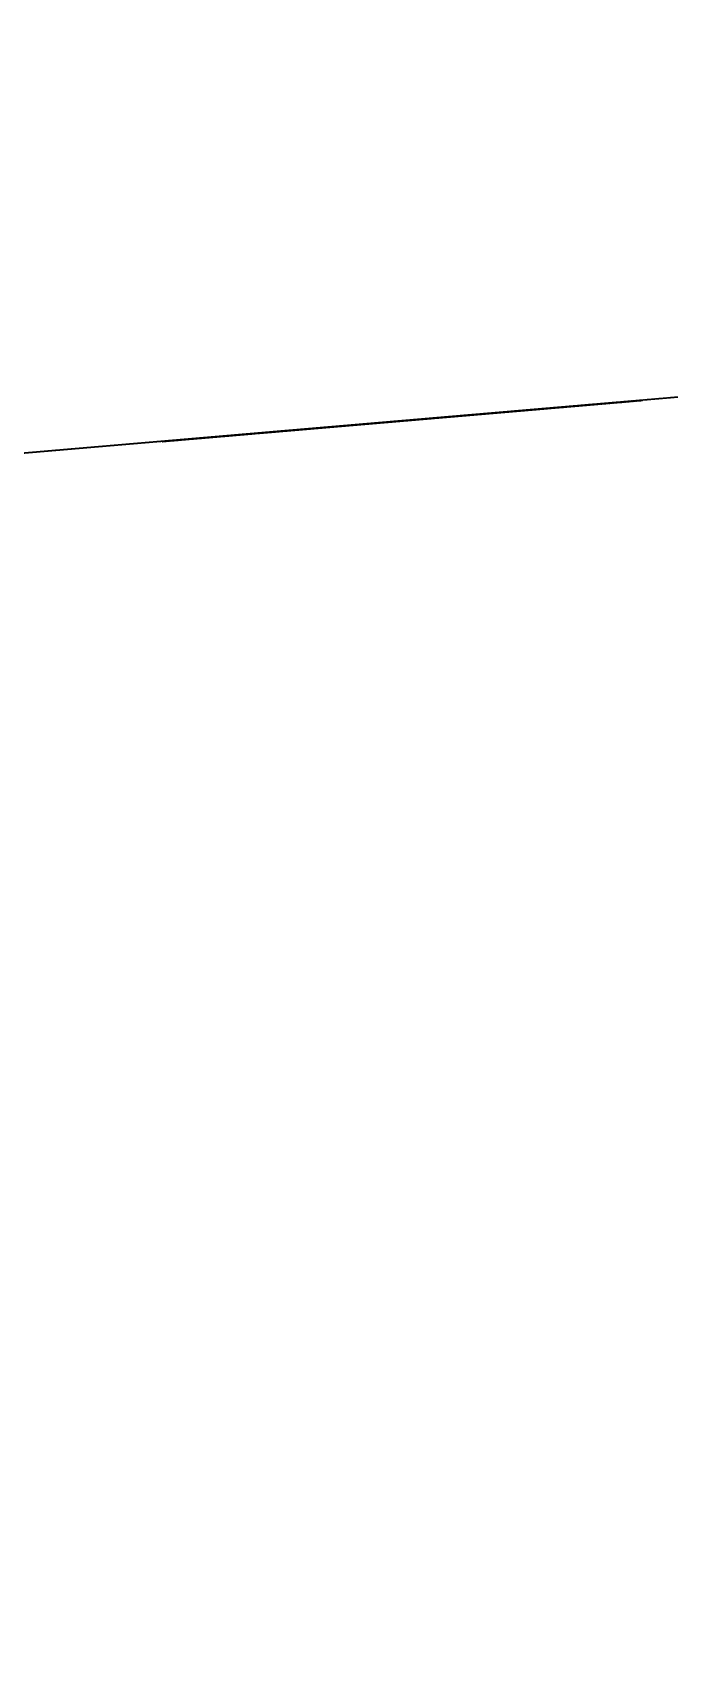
# Model space of a CAD drawing. Header units: millimetres. Extents: x 235072 to 246269, y 20126 to 21085.
# Drawn here: x 242727.1 to 242846.6, y 20555.4 to 20860.6 of the extents above; entities that cross this region are included whole.
import ezdxf

# ---------------------------------------------------------------- set-up
doc = ezdxf.new("R2010")
doc.units = ezdxf.units.MM
doc.header["$MEASUREMENT"] = 0
doc.linetypes.add('CENTER2', pattern=[1.125, 0.75, -0.125, 0.125, -0.125])
doc.linetypes.add('HIDDEN2', pattern=[0.1875, 0.125, -0.0625])
for name, color, linetype in [('Section 2-150-SL-B4-094', 14, 'Continuous'), ('Section 2-150-SL-B4-216', 85, 'Continuous'), ('Section 2-150-SL-B4-249', 85, 'Continuous'), ('Section 2-300-CEN-D3-231', 70, 'Continuous'), ('Section 2-300-FA-D4-234', 50, 'Continuous'), ('Section 2-50-IW-B4-023', 3, 'Continuous'), ('Section 2-50-PES-D1-229', 4, 'Continuous'), ('Section 2-50-PES-D1-243', 4, 'Continuous'), ('Section 2-A-FLOR', 192, 'Continuous'), ('Section 2-CENTER', 1, 'CENTER2'), ('Section 2-HIDDEN', 7, 'HIDDEN2'), ('Section 2-RE', 5, 'Continuous'), ('Section 2-S-BEAM', 12, 'Continuous')]:
    doc.layers.add(name, color=color, linetype=linetype)

# ---------------------------------------------------------------- blocks, each defined once
blk = doc.blocks.new('*U33')
at = {"layer": 'Section 2-S-BEAM', "color": 0, "linetype": 'ByBlock', "lineweight": -2}
for p, q in [((241325.04, 20661.88, 24789), (242875.04, 20794.59, 24789)), ((241678.32, 20692.13, 24986.4), (242875.04, 20794.59, 24986.4)), ((241742.09, 20697.59, 24798.6), (242875.04, 20794.59, 24798.6)), ((242814.27, 20789.38, 24996), (242875.04, 20794.59, 24996)), ((242758.66, 20784.62, 24996), (242790.22, 20787.32, 24996)), ((241742.09, 20697.59, 24996), (242745.3, 20783.48, 24996))]:
    blk.add_line(p, q, dxfattribs=at)
blk = doc.blocks.new('*U37')
at = {"layer": 'Section 2-A-FLOR', "color": 0, "linetype": 'ByBlock', "lineweight": -2}
for p, q in [((242793.05, 20787.57, 21625), (235968.02, 20203.22, 21625)), ((242793.05, 20787.57, 21700), (235968.02, 20203.22, 21700)), ((242793.05, 20787.57, 21625), (242793.05, 20787.57, 21700))]:
    blk.add_line(p, q, dxfattribs=at)
blk = doc.blocks.new('*U79')
at = {"layer": 'Section 2-50-PES-D1-243', "color": 0, "linetype": 'ByBlock', "lineweight": -2}
for p, q in [((237204.13, 20309.05, 25056.77), (242745.3, 20783.48, 25056.77)), ((237204.13, 20309.05, 24996.45), (242745.3, 20783.48, 24996.45)), ((242758.66, 20784.62, 25056.77), (242764.28, 20785.1, 25056.77)), ((242758.66, 20784.62, 24996.45), (242764.28, 20785.1, 24996.45)), ((242764.28, 20785.1, 25056.77), (242764.28, 20785.1, 24996.45))]:
    blk.add_line(p, q, dxfattribs=at)
at = {"layer": 'Section 2-CENTER'}
blk.add_line((242745.3, 20783.48, 25026.61), (237204.13, 20309.05, 25026.61), dxfattribs=at)
at = {"layer": 'Section 2-HIDDEN'}
for p, q in [((242764.28, 20785.1, 25026.61), (242745.3, 20783.48, 25026.61)), ((242745.3, 20783.48, 25056.77), (242758.66, 20784.62, 25056.77)), ((242745.3, 20783.48, 24996.45), (242758.66, 20784.62, 24996.45))]:
    blk.add_line(p, q, dxfattribs=at)
blk = doc.blocks.new('*U117')
at = {"layer": 'Section 2-A-FLOR', "color": 0, "linetype": 'ByBlock', "lineweight": -2}
for p, q in [((242792.02, 20787.48, 21999.99), (240178.46, 20563.71, 21920.9)), ((240313.8, 20575.3, 21625), (242792.02, 20787.48, 21699.99)), ((242792.48, 20787.52, 22000.01), (242792.02, 20787.48, 21999.99)), ((242792.02, 20787.48, 21699.99), (242792.02, 20787.48, 21999.99)), ((242792.28, 20787.5, 21700), (242792.48, 20787.52, 21700.01)), ((242792.48, 20787.52, 22000.01), (242792.48, 20787.52, 21700.01))]:
    blk.add_line(p, q, dxfattribs=at)
blk = doc.blocks.new('*U153')
at = {"layer": 'Section 2-300-CEN-D3-231', "color": 0, "linetype": 'ByBlock', "lineweight": -2}
for p, q in [((244213.01, 20909.14, 24502.44), (242828.21, 20790.58, 24502.44)), ((242765.61, 20785.22, 24502.44), (241108.85, 20643.37, 24502.44))]:
    blk.add_line(p, q, dxfattribs=at)
at = {"layer": 'Section 2-HIDDEN'}
for p, q in [((241108.85, 20643.37, 24340.52), (244213.01, 20909.14, 24340.52)), ((242828.21, 20790.58, 24502.44), (242765.61, 20785.22, 24502.44))]:
    blk.add_line(p, q, dxfattribs=at)
blk = doc.blocks.new('*U166')
at = {"layer": 'Section 2-HIDDEN'}
for p, q in [((241519.59, 20678.54, 24397.67), (243557.2, 20852.99, 24397.67)), ((243557.2, 20852.99, 24288.13), (241519.59, 20678.54, 24288.13))]:
    blk.add_line(p, q, dxfattribs=at)
blk = doc.blocks.new('*U201')
at = {"layer": 'Section 2-CENTER'}
blk.add_line((242862.39, 20793.5, 24235.74), (242051.6, 20724.09, 24235.74), dxfattribs=at)
at = {"layer": 'Section 2-RE', "color": 0, "linetype": 'ByBlock', "lineweight": -2}
for p, q in [((242051.6, 20724.09, 24265.9), (242962.02, 20802.03, 24265.9)), ((242051.6, 20724.09, 24205.58), (242896.11, 20796.39, 24205.58))]:
    blk.add_line(p, q, dxfattribs=at)
blk = doc.blocks.new('*U206')
at = {"layer": 'Section 2-CENTER'}
blk.add_line((242886.78, 20795.59, 22389.43), (242204.23, 20737.15, 22389.43), dxfattribs=at)
at = {"layer": 'Section 2-RE', "color": 0, "linetype": 'ByBlock', "lineweight": -2}
for p, q in [((242201.37, 20736.91, 22406.13), (242887.71, 20795.67, 22406.13)), ((242201.37, 20736.91, 22372.73), (242887.71, 20795.67, 22372.73))]:
    blk.add_line(p, q, dxfattribs=at)
blk = doc.blocks.new('*U216')
at = {"layer": 'Section 2-150-SL-B4-094', "color": 0, "linetype": 'ByBlock', "lineweight": -2}
for p, q in [((242307.34, 20745.98, 22764.47), (242909.51, 20797.54, 22764.47)), ((242307.34, 20745.98, 22596.19), (242909.51, 20797.54, 22596.19))]:
    blk.add_line(p, q, dxfattribs=at)
at = {"layer": 'Section 2-CENTER'}
blk.add_line((242909.51, 20797.54, 22680.33), (242307.34, 20745.98, 22680.33), dxfattribs=at)
blk = doc.blocks.new('*U221')
at = {"layer": 'Section 2-150-SL-B4-249', "color": 0, "linetype": 'ByBlock', "lineweight": -2}
for p, q in [((245709.27, 21037.25, 24346.87), (242826.96, 20790.47, 24346.87)), ((242896.11, 20796.39, 24178.59), (242723.63, 20781.62, 24178.59)), ((242766.86, 20785.32, 24346.87), (242723.63, 20781.62, 24346.87))]:
    blk.add_line(p, q, dxfattribs=at)
at = {"layer": 'Section 2-HIDDEN'}
blk.add_line((242456.03, 20758.71, 24262.73), (245296.35, 21001.9, 24262.73), dxfattribs=at)
blk = doc.blocks.new('*U222')
at = {"layer": 'Section 2-150-SL-B4-216', "color": 0, "linetype": 'ByBlock', "lineweight": -2}
for p, q in [((242521.58, 20764.32, 24082.55), (242909.51, 20797.54, 24082.55)), ((242521.58, 20764.32, 24022.23), (242909.51, 20797.54, 24022.23))]:
    blk.add_line(p, q, dxfattribs=at)
at = {"layer": 'Section 2-CENTER'}
blk.add_line((242909.51, 20797.54, 24052.39), (242521.58, 20764.32, 24052.39), dxfattribs=at)
blk = doc.blocks.new('*U226')
at = {"layer": 'Section 2-50-PES-D1-229', "color": 0, "linetype": 'ByBlock', "lineweight": -2}
for p, q in [((242764.28, 20785.1, 24996.45), (242802.16, 20788.35, 24996.45)), ((242802.16, 20788.35, 25056.77), (242764.28, 20785.1, 25056.77)), ((242758.66, 20784.62, 24993.71), (242745.3, 20783.48, 24993.71)), ((242758.66, 20784.62, 25059.52), (242745.3, 20783.48, 25059.52)), ((242745.3, 20783.48, 25059.52), (242745.3, 20783.48, 24993.71)), ((242758.66, 20784.62, 24993.71), (242758.66, 20784.62, 25059.52))]:
    blk.add_line(p, q, dxfattribs=at)
at = {"layer": 'Section 2-50-PES-D1-229', "color": 0, "linetype": 'ByBlock', "lineweight": -2, "extrusion": (0.085306, -0.996355, 0)}
for start, end in [(270, 113.5565), (246.4435, 270)]:
    blk.add_arc((243690.55, 25026.61), 32.9, start, end, dxfattribs=at)
at = {"layer": 'Section 2-50-PES-D1-229', "color": 0, "linetype": 'ByBlock', "lineweight": -2}
blk.add_open_spline([(242802.16, 20788.35, 25056.77), (242803.09, 20788.43, 25056.77), (242804.06, 20788.51, 25056.73), (242806.04, 20788.68, 25056.54), (242807.04, 20788.77, 25056.39), (242809.03, 20788.94, 25056), (242810.01, 20789.02, 25055.75), (242811.91, 20789.18, 25055.17), (242812.83, 20789.26, 25054.83), (242814.54, 20789.41, 25054.12), (242815.42, 20789.48, 25053.71), (242817.17, 20789.63, 25052.77), (242818.04, 20789.71, 25052.25), (242819.73, 20789.85, 25051.12), (242820.54, 20789.92, 25050.52), (242822.07, 20790.05, 25049.25), (242822.79, 20790.11, 25048.59), (242824.1, 20790.23, 25047.28), (242824.75, 20790.28, 25046.56), (242826.01, 20790.39, 25045.02), (242826.62, 20790.44, 25044.21), (242827.74, 20790.54, 25042.52), (242828.26, 20790.58, 25041.65), (242829.19, 20790.66, 25039.89), (242829.6, 20790.7, 25039.01), (242830.31, 20790.76, 25037.29), (242830.65, 20790.79, 25036.38), (242831.22, 20790.84, 25034.47), (242831.47, 20790.86, 25033.49), (242831.87, 20790.89, 25031.5), (242832.01, 20790.9, 25030.49), (242832.2, 20790.92, 25028.52), (242832.25, 20790.92, 25027.54), (242832.25, 20790.92, 25026.61), (242832.25, 20790.92, 25025.68), (242832.2, 20790.92, 25024.71), (242832.01, 20790.9, 25022.73), (242831.87, 20790.89, 25021.72), (242831.47, 20790.86, 25019.73), (242831.22, 20790.84, 25018.75), (242830.65, 20790.79, 25016.85), (242830.31, 20790.76, 25015.93), (242829.6, 20790.7, 25014.21), (242829.19, 20790.66, 25013.33), (242828.26, 20790.58, 25011.57), (242827.74, 20790.54, 25010.7), (242826.62, 20790.44, 25009.01), (242826.01, 20790.39, 25008.2), (242824.75, 20790.28, 25006.67), (242824.1, 20790.23, 25005.95), (242822.79, 20790.11, 25004.63), (242822.07, 20790.05, 25003.97), (242820.54, 20789.92, 25002.71), (242819.73, 20789.85, 25002.1), (242818.04, 20789.71, 25000.97), (242817.17, 20789.63, 25000.45), (242815.42, 20789.48, 24999.52), (242814.54, 20789.41, 24999.1), (242812.83, 20789.26, 24998.39), (242811.91, 20789.18, 24998.06), (242810.01, 20789.02, 24997.48), (242809.03, 20788.94, 24997.23), (242807.04, 20788.77, 24996.83), (242806.04, 20788.68, 24996.68), (242804.06, 20788.51, 24996.49), (242803.09, 20788.43, 24996.45), (242802.16, 20788.35, 24996.45)], degree=3, knots=[134.217306, 134.217306, 134.217306, 134.217306, 137.014324, 137.014324, 139.811342, 139.811342, 142.608361, 142.608361, 145.405379, 145.405379, 148.199073, 148.199073, 150.992766, 150.992766, 153.78646, 153.78646, 156.580153, 156.580153, 159.372101, 159.372101, 162.164048, 162.164048, 164.955995, 164.955995, 167.747942, 167.747942, 170.538979, 170.538979, 173.330015, 173.330015, 176.121052, 176.121052, 178.912089, 178.912089, 178.912089, 181.703125, 181.703125, 184.494162, 184.494162, 187.285198, 187.285198, 190.076235, 190.076235, 192.868182, 192.868182, 195.660129, 195.660129, 198.452076, 198.452076, 201.244024, 201.244024, 204.037717, 204.037717, 206.831411, 206.831411, 209.625104, 209.625104, 212.418798, 212.418798, 215.215816, 215.215816, 218.012835, 218.012835, 220.809853, 220.809853, 223.606871, 223.606871, 223.606871, 223.606871], dxfattribs=at)
at = {"layer": 'Section 2-CENTER'}
blk.add_line((242764.28, 20785.1, 25026.61), (242802.24, 20788.35, 25026.61), dxfattribs=at)
at = {"layer": 'Section 2-HIDDEN', "extrusion": (0.085306, -0.996355, 0)}
blk.add_arc((243690.55, 25026.61), 32.9, 113.5565, 246.4435, dxfattribs=at)
at = {"layer": 'Section 2-HIDDEN'}
for points, knots in [([(242771.96, 20785.76, 25026.61), (242771.96, 20785.76, 25027.54), (242772, 20785.77, 25028.51), (242772.2, 20785.78, 25030.48), (242772.34, 20785.79, 25031.49), (242772.74, 20785.83, 25033.47), (242772.99, 20785.85, 25034.45), (242773.57, 20785.9, 25036.35), (242773.9, 20785.93, 25037.26), (242774.62, 20785.99, 25038.98), (242775.03, 20786.02, 25039.86), (242775.97, 20786.11, 25041.62), (242776.5, 20786.15, 25042.5), (242777.63, 20786.25, 25044.19), (242778.24, 20786.3, 25045), (242779.5, 20786.41, 25046.54), (242780.16, 20786.46, 25047.26), (242781.48, 20786.58, 25048.58), (242782.2, 20786.64, 25049.24), (242783.74, 20786.77, 25050.51), (242784.56, 20786.84, 25051.11), (242786.25, 20786.98, 25052.24), (242787.12, 20787.06, 25052.77), (242788.88, 20787.21, 25053.7), (242789.77, 20787.29, 25054.12), (242791.49, 20787.43, 25054.83), (242792.4, 20787.51, 25055.16), (242794.3, 20787.67, 25055.75), (242795.29, 20787.76, 25056), (242797.28, 20787.93, 25056.39), (242798.28, 20788.02, 25056.54), (242800.26, 20788.18, 25056.73), (242801.23, 20788.27, 25056.77), (242802.16, 20788.35, 25056.77)], [89.456044, 89.456044, 89.456044, 89.456044, 92.240313, 92.240313, 95.024582, 95.024582, 97.808851, 97.808851, 100.593119, 100.593119, 103.39436, 103.39436, 106.1956, 106.1956, 108.996841, 108.996841, 111.798081, 111.798081, 114.602672, 114.602672, 117.407264, 117.407264, 120.211855, 120.211855, 123.016446, 123.016446, 125.816661, 125.816661, 128.616876, 128.616876, 131.417091, 131.417091, 134.217306, 134.217306, 134.217306, 134.217306]), ([(242802.16, 20788.35, 24996.45), (242801.23, 20788.27, 24996.45), (242800.26, 20788.18, 24996.49), (242798.28, 20788.02, 24996.68), (242797.28, 20787.93, 24996.83), (242795.29, 20787.76, 24997.23), (242794.3, 20787.67, 24997.48), (242792.4, 20787.51, 24998.06), (242791.49, 20787.43, 24998.39), (242789.77, 20787.29, 24999.11), (242788.88, 20787.21, 24999.52), (242787.12, 20787.06, 25000.46), (242786.25, 20786.98, 25000.98), (242784.56, 20786.84, 25002.11), (242783.74, 20786.77, 25002.72), (242782.2, 20786.64, 25003.99), (242781.48, 20786.58, 25004.64), (242780.16, 20786.46, 25005.96), (242779.5, 20786.41, 25006.68), (242778.24, 20786.3, 25008.22), (242777.63, 20786.25, 25009.04), (242776.5, 20786.15, 25010.73), (242775.97, 20786.11, 25011.6), (242775.03, 20786.02, 25013.36), (242774.62, 20785.99, 25014.24), (242773.9, 20785.93, 25015.96), (242773.57, 20785.9, 25016.88), (242772.99, 20785.85, 25018.77), (242772.74, 20785.83, 25019.75), (242772.34, 20785.79, 25021.74), (242772.2, 20785.78, 25022.74), (242772, 20785.77, 25024.71), (242771.96, 20785.76, 25025.68), (242771.96, 20785.76, 25026.61)], [223.606871, 223.606871, 223.606871, 223.606871, 226.407086, 226.407086, 229.207301, 229.207301, 232.007516, 232.007516, 234.807731, 234.807731, 237.612322, 237.612322, 240.416913, 240.416913, 243.221505, 243.221505, 246.026096, 246.026096, 248.827336, 248.827336, 251.628577, 251.628577, 254.429817, 254.429817, 257.231058, 257.231058, 260.015326, 260.015326, 262.799595, 262.799595, 265.583864, 265.583864, 268.368133, 268.368133, 268.368133, 268.368133])]:
    blk.add_open_spline(points, degree=3, knots=knots, dxfattribs=at)
blk = doc.blocks.new('*U227')
at = {"layer": 'Section 2-50-IW-B4-023', "color": 0, "linetype": 'ByBlock', "lineweight": -2}
for p, q in [((242763.69, 20785.05, 23852.79), (242829.26, 20790.67, 23852.79)), ((242829.26, 20790.67, 23869.15), (242763.69, 20785.05, 23869.15)), ((242829.14, 20790.66, 23761.5), (242763.69, 20785.05, 23761.5)), ((242763.69, 20785.05, 23745.15), (242829.14, 20790.66, 23745.15)), ((242826.41, 20790.42, 23840.87), (242766.42, 20785.29, 23840.87)), ((242766.42, 20785.29, 23773.42), (242826.41, 20790.42, 23773.42)), ((242826.52, 20790.43, 23840.87), (242826.41, 20790.42, 23840.87)), ((242826.41, 20790.42, 23773.42), (242826.52, 20790.43, 23773.42)), ((242826.52, 20790.43, 23761.5), (242826.52, 20790.43, 23773.42)), ((242826.52, 20790.43, 23840.87), (242826.52, 20790.43, 23852.79)), ((242829.26, 20790.67, 23761.5), (242829.14, 20790.66, 23761.5)), ((242829.14, 20790.66, 23745.15), (242829.26, 20790.67, 23745.15)), ((242829.26, 20790.67, 23852.79), (242829.26, 20790.67, 23869.15)), ((242829.26, 20790.67, 23761.5), (242829.26, 20790.67, 23745.15)), ((242766.42, 20785.29, 23761.5), (242766.42, 20785.29, 23773.42)), ((242766.42, 20785.29, 23840.87), (242766.42, 20785.29, 23852.79)), ((242763.69, 20785.05, 23852.79), (242763.69, 20785.05, 23869.15)), ((242763.69, 20785.05, 23761.5), (242763.69, 20785.05, 23745.15))]:
    blk.add_line(p, q, dxfattribs=at)
at = {"layer": 'Section 2-50-IW-B4-023', "color": 0, "linetype": 'ByBlock', "lineweight": -2, "extrusion": (-0.085306, 0.996355, -1.01207e-29)}
for start, end in [(131.8103, 228.1897), (311.8103, 48.1897)]:
    blk.add_arc((-243684.76, 23807.15), 45.24, start, end, dxfattribs=at)
at = {"layer": 'Section 2-CENTER'}
blk.add_line((242796.47, 20787.86, 23756.22), (242796.47, 20787.86, 23858.07), dxfattribs=at)
blk = doc.blocks.new('*U228')
at = {"layer": 'Section 2-50-IW-B4-023', "color": 0, "linetype": 'ByBlock', "lineweight": -2}
for p, q in [((242829.14, 20790.66, 24129.19), (242763.69, 20785.05, 24129.19)), ((242763.69, 20785.05, 24112.83), (242829.14, 20790.66, 24112.83)), ((242766.42, 20785.29, 24141.11), (242826.41, 20790.42, 24141.11)), ((242826.41, 20790.42, 24141.11), (242826.52, 20790.43, 24141.11)), ((242826.52, 20790.43, 24129.19), (242826.52, 20790.43, 24141.11)), ((242829.26, 20790.67, 24129.19), (242829.14, 20790.66, 24129.19)), ((242829.14, 20790.66, 24112.83), (242829.26, 20790.67, 24112.83)), ((242829.26, 20790.67, 24129.19), (242829.26, 20790.67, 24112.83)), ((242766.42, 20785.29, 24129.19), (242766.42, 20785.29, 24141.11)), ((242763.69, 20785.05, 24129.19), (242763.69, 20785.05, 24112.83))]:
    blk.add_line(p, q, dxfattribs=at)
at = {"layer": 'Section 2-50-IW-B4-023', "color": 0, "linetype": 'ByBlock', "lineweight": -2, "extrusion": (-0.085306, 0.996355, -3.39382e-30)}
blk.add_arc((-243684.76, 24174.83), 45.24, 175.235, 228.1897, dxfattribs=at)
at = {"layer": 'Section 2-50-IW-B4-023', "color": 0, "linetype": 'ByBlock', "lineweight": -2, "extrusion": (-0.085306, 0.996355, 2.01513e-29)}
blk.add_arc((-243684.76, 24174.83), 45.24, 311.8103, 4.765, dxfattribs=at)
at = {"layer": 'Section 2-CENTER'}
blk.add_line((242796.47, 20787.86, 24123.91), (242796.47, 20787.86, 24178.59), dxfattribs=at)
at = {"layer": 'Section 2-HIDDEN'}
for p, q in [((242763.69, 20785.05, 24220.48), (242829.26, 20790.67, 24220.48)), ((242829.26, 20790.67, 24236.83), (242763.69, 20785.05, 24236.83)), ((242826.41, 20790.42, 24208.56), (242766.42, 20785.29, 24208.56)), ((242826.52, 20790.43, 24208.56), (242826.41, 20790.42, 24208.56)), ((242826.52, 20790.43, 24208.56), (242826.52, 20790.43, 24220.48)), ((242829.26, 20790.67, 24220.48), (242829.26, 20790.67, 24236.83)), ((242766.42, 20785.29, 24208.56), (242766.42, 20785.29, 24220.48)), ((242796.47, 20787.86, 24178.59), (242796.47, 20787.86, 24225.76)), ((242763.69, 20785.05, 24220.48), (242763.69, 20785.05, 24236.83))]:
    blk.add_line(p, q, dxfattribs=at)
at = {"layer": 'Section 2-HIDDEN', "extrusion": (-0.085306, 0.996355, 1.6818e-29)}
blk.add_arc((-243684.76, 24174.83), 45.24, 131.8103, 175.235, dxfattribs=at)
at = {"layer": 'Section 2-HIDDEN', "extrusion": (-0.085306, 0.996355, -4.65279e-30)}
blk.add_arc((-243684.76, 24174.83), 45.24, 4.765, 48.1897, dxfattribs=at)
blk = doc.blocks.new('*U229')
at = {"layer": 'Section 2-50-IW-B4-023', "color": 0, "linetype": 'ByBlock', "lineweight": -2}
for p, q in [((242829.14, 20790.66, 23953.23), (242763.69, 20785.05, 23953.23)), ((242763.69, 20785.05, 23936.88), (242829.14, 20790.66, 23936.88)), ((242766.42, 20785.29, 23965.16), (242826.41, 20790.42, 23965.16)), ((242826.41, 20790.42, 23965.16), (242826.52, 20790.43, 23965.16)), ((242826.52, 20790.43, 23953.23), (242826.52, 20790.43, 23965.16)), ((242829.26, 20790.67, 23953.23), (242829.14, 20790.66, 23953.23)), ((242829.14, 20790.66, 23936.88), (242829.26, 20790.67, 23936.88)), ((242829.26, 20790.67, 23953.23), (242829.26, 20790.67, 23936.88)), ((242766.42, 20785.29, 23953.23), (242766.42, 20785.29, 23965.16)), ((242763.69, 20785.05, 23953.23), (242763.69, 20785.05, 23936.88))]:
    blk.add_line(p, q, dxfattribs=at)
at = {"layer": 'Section 2-50-IW-B4-023', "color": 0, "linetype": 'ByBlock', "lineweight": -2, "extrusion": (-0.085306, 0.996355, -5.57994e-30)}
blk.add_arc((-243684.76, 23998.88), 45.24, 148.9299, 228.1897, dxfattribs=at)
at = {"layer": 'Section 2-50-IW-B4-023', "color": 0, "linetype": 'ByBlock', "lineweight": -2, "extrusion": (-0.085306, 0.996355, 1.19717e-30)}
blk.add_arc((-243684.76, 23998.88), 45.24, 311.8103, 31.0701, dxfattribs=at)
at = {"layer": 'Section 2-CENTER'}
blk.add_line((242796.47, 20787.86, 23947.95), (242796.47, 20787.86, 24022.23), dxfattribs=at)
at = {"layer": 'Section 2-HIDDEN'}
for p, q in [((242763.69, 20785.05, 24044.52), (242829.26, 20790.67, 24044.52)), ((242829.26, 20790.67, 24060.88), (242763.69, 20785.05, 24060.88)), ((242826.41, 20790.42, 24032.6), (242766.42, 20785.29, 24032.6)), ((242826.52, 20790.43, 24032.6), (242826.41, 20790.42, 24032.6)), ((242826.52, 20790.43, 24032.6), (242826.52, 20790.43, 24044.52)), ((242829.26, 20790.67, 24044.52), (242829.26, 20790.67, 24060.88)), ((242766.42, 20785.29, 24032.6), (242766.42, 20785.29, 24044.52)), ((242796.47, 20787.86, 24022.23), (242796.47, 20787.86, 24049.8)), ((242763.69, 20785.05, 24044.52), (242763.69, 20785.05, 24060.88))]:
    blk.add_line(p, q, dxfattribs=at)
at = {"layer": 'Section 2-HIDDEN', "extrusion": (-0.085306, 0.996355, -1.03631e-29)}
blk.add_arc((-243684.76, 23998.88), 45.24, 131.8103, 148.9299, dxfattribs=at)
at = {"layer": 'Section 2-HIDDEN', "extrusion": (-0.085306, 0.996355, -8.46877e-30)}
blk.add_arc((-243684.76, 23998.88), 45.24, 31.0701, 48.1897, dxfattribs=at)
blk = doc.blocks.new('*U230')
at = {"layer": 'Section 2-50-IW-B4-023', "color": 0, "linetype": 'ByBlock', "lineweight": -2}
for p, q in [((242764.12, 20785.09, 24367.5), (242829.69, 20790.7, 24367.5)), ((242829.69, 20790.7, 24384.97), (242764.12, 20785.09, 24384.97)), ((242826.96, 20790.47, 24346.87), (242826.96, 20790.47, 24367.5)), ((242829.69, 20790.7, 24367.5), (242829.69, 20790.7, 24384.97)), ((242766.86, 20785.32, 24346.87), (242766.86, 20785.32, 24367.5)), ((242764.12, 20785.09, 24367.5), (242764.12, 20785.09, 24384.97))]:
    blk.add_line(p, q, dxfattribs=at)
blk.add_open_spline([(242766.86, 20785.32, 24346.87), (242766.86, 20785.32, 24346.87), (242766.9, 20785.33, 24346.85), (242767.09, 20785.34, 24346.78), (242767.23, 20785.36, 24346.73), (242767.62, 20785.39, 24346.59), (242767.86, 20785.41, 24346.51), (242768.44, 20785.46, 24346.31), (242768.78, 20785.49, 24346.19), (242769.55, 20785.56, 24345.93), (242769.98, 20785.59, 24345.79), (242770.92, 20785.67, 24345.49), (242771.44, 20785.72, 24345.33), (242772.54, 20785.81, 24344.99), (242773.13, 20785.86, 24344.82), (242774.35, 20785.97, 24344.47), (242775, 20786.02, 24344.29), (242776.32, 20786.14, 24343.94), (242777.03, 20786.2, 24343.77), (242778.51, 20786.32, 24343.41), (242779.3, 20786.39, 24343.23), (242780.93, 20786.53, 24342.89), (242781.78, 20786.6, 24342.72), (242783.53, 20786.75, 24342.41), (242784.44, 20786.83, 24342.26), (242786.29, 20786.99, 24341.99), (242787.23, 20787.07, 24341.87), (242789.15, 20787.23, 24341.65), (242790.12, 20787.32, 24341.56), (242792.06, 20787.48, 24341.42), (242793.04, 20787.57, 24341.36), (242794.99, 20787.73, 24341.29), (242795.96, 20787.82, 24341.27), (242797.86, 20787.98, 24341.27), (242798.83, 20788.06, 24341.29), (242800.78, 20788.23, 24341.36), (242801.75, 20788.31, 24341.42), (242803.7, 20788.48, 24341.56), (242804.67, 20788.56, 24341.65), (242806.59, 20788.73, 24341.87), (242807.53, 20788.81, 24341.99), (242809.38, 20788.97, 24342.26), (242810.29, 20789.04, 24342.41), (242812.04, 20789.19, 24342.72), (242812.89, 20789.27, 24342.89), (242814.52, 20789.41, 24343.23), (242815.3, 20789.47, 24343.41), (242816.79, 20789.6, 24343.77), (242817.5, 20789.66, 24343.94), (242818.82, 20789.77, 24344.29), (242819.46, 20789.83, 24344.47), (242820.69, 20789.93, 24344.82), (242821.28, 20789.98, 24344.99), (242822.38, 20790.08, 24345.33), (242822.89, 20790.12, 24345.49), (242823.84, 20790.2, 24345.79), (242824.27, 20790.24, 24345.93), (242825.04, 20790.31, 24346.19), (242825.38, 20790.34, 24346.31), (242825.96, 20790.38, 24346.51), (242826.2, 20790.41, 24346.59), (242826.59, 20790.44, 24346.73), (242826.73, 20790.45, 24346.78), (242826.92, 20790.47, 24346.85), (242826.96, 20790.47, 24346.87), (242826.96, 20790.47, 24346.87)], degree=3, knots=[45.892827, 45.892827, 45.892827, 45.892827, 48.760222, 48.760222, 51.627618, 51.627618, 54.495013, 54.495013, 57.362409, 57.362409, 60.229805, 60.229805, 63.0972, 63.0972, 65.964596, 65.964596, 68.831991, 68.831991, 71.701199, 71.701199, 74.570407, 74.570407, 77.439615, 77.439615, 80.308822, 80.308822, 83.17803, 83.17803, 86.047238, 86.047238, 88.916446, 88.916446, 91.785653, 91.785653, 94.654861, 94.654861, 97.524069, 97.524069, 100.393277, 100.393277, 103.262485, 103.262485, 106.131692, 106.131692, 109.0009, 109.0009, 111.870108, 111.870108, 114.739316, 114.739316, 117.606711, 117.606711, 120.474107, 120.474107, 123.341502, 123.341502, 126.208898, 126.208898, 129.076294, 129.076294, 131.943689, 131.943689, 134.811085, 134.811085, 137.67848, 137.67848, 137.67848, 137.67848], dxfattribs=at)
at = {"layer": 'Section 2-CENTER'}
blk.add_line((242796.91, 20787.9, 24346.87), (242796.91, 20787.9, 24367.5), dxfattribs=at)
at = {"layer": 'Section 2-HIDDEN'}
for p, q in [((242826.96, 20790.47, 24346.87), (242766.86, 20785.32, 24346.87)), ((242796.91, 20787.9, 24262.73), (242796.91, 20787.9, 24346.87))]:
    blk.add_line(p, q, dxfattribs=at)
blk = doc.blocks.new('*U231')
at = {"layer": 'Section 2-50-IW-B4-023', "color": 0, "linetype": 'ByBlock', "lineweight": -2}
for p, q in [((242829.69, 20790.7, 24448.91), (242764.12, 20785.09, 24448.91)), ((242764.12, 20785.09, 24435.5), (242829.69, 20790.7, 24435.5)), ((242826.96, 20790.47, 24448.91), (242826.96, 20790.47, 24479.5)), ((242829.69, 20790.7, 24448.91), (242829.69, 20790.7, 24435.5)), ((242766.86, 20785.32, 24479.5), (242766.86, 20785.32, 24448.91)), ((242764.12, 20785.09, 24448.91), (242764.12, 20785.09, 24435.5))]:
    blk.add_line(p, q, dxfattribs=at)
at = {"layer": 'Section 2-50-IW-B4-023', "color": 0, "linetype": 'ByBlock', "lineweight": -2, "extrusion": (0.085306, -0.996355, 0)}
for start, end in [(180, 40.5558), (139.4442, 180)]:
    blk.add_arc((243685.2, 24492.65), 32.9, start, end, dxfattribs=at)
at = {"layer": 'Section 2-CENTER'}
blk.add_line((242796.91, 20787.9, 24454.55), (242796.91, 20787.9, 24462.49), dxfattribs=at)
at = {"layer": 'Section 2-HIDDEN'}
for p, q in [((242826.96, 20790.47, 24479.5), (242826.96, 20790.47, 24492.57)), ((242766.86, 20785.32, 24492.57), (242766.86, 20785.32, 24479.5)), ((242796.91, 20787.9, 24462.49), (242796.91, 20787.9, 24492.65))]:
    blk.add_line(p, q, dxfattribs=at)
at = {"layer": 'Section 2-HIDDEN', "extrusion": (0.085306, -0.996355, 0)}
blk.add_arc((243685.2, 24492.65), 32.9, 40.5558, 139.4442, dxfattribs=at)
at = {"layer": 'Section 2-HIDDEN'}
blk.add_open_spline([(242796.91, 20787.9, 24462.26), (242797.83, 20787.98, 24462.26), (242798.8, 20788.06, 24462.3), (242800.77, 20788.23, 24462.5), (242801.77, 20788.31, 24462.64), (242803.74, 20788.48, 24463.04), (242804.72, 20788.57, 24463.29), (242806.61, 20788.73, 24463.88), (242807.52, 20788.81, 24464.21), (242809.23, 20788.95, 24464.93), (242810.11, 20789.03, 24465.35), (242811.87, 20789.18, 24466.29), (242812.74, 20789.25, 24466.81), (242814.42, 20789.4, 24467.95), (242815.23, 20789.47, 24468.56), (242816.76, 20789.6, 24469.83), (242817.48, 20789.66, 24470.49), (242818.8, 20789.77, 24471.82), (242819.45, 20789.83, 24472.54), (242820.72, 20789.94, 24474.09), (242821.32, 20789.99, 24474.91), (242822.45, 20790.08, 24476.6), (242822.97, 20790.13, 24477.48), (242823.9, 20790.21, 24479.24), (242824.31, 20790.24, 24480.13), (242825.03, 20790.3, 24481.86), (242825.36, 20790.33, 24482.78), (242825.94, 20790.38, 24484.68), (242826.19, 20790.4, 24485.67), (242826.58, 20790.44, 24487.67), (242826.73, 20790.45, 24488.68), (242826.92, 20790.47, 24490.66), (242826.96, 20790.47, 24491.64), (242826.96, 20790.47, 24493.51), (242826.92, 20790.47, 24494.48), (242826.73, 20790.45, 24496.46), (242826.58, 20790.44, 24497.47), (242826.19, 20790.4, 24499.47), (242825.94, 20790.38, 24500.45), (242825.36, 20790.33, 24502.36), (242825.03, 20790.31, 24503.28), (242824.32, 20790.24, 24505), (242823.91, 20790.21, 24505.88), (242822.97, 20790.13, 24507.64), (242822.46, 20790.08, 24508.51), (242821.33, 20789.99, 24510.2), (242820.73, 20789.94, 24511.02), (242819.47, 20789.83, 24512.55), (242818.81, 20789.77, 24513.27), (242817.5, 20789.66, 24514.59), (242816.78, 20789.6, 24515.25), (242815.25, 20789.47, 24516.51), (242814.44, 20789.4, 24517.12), (242812.76, 20789.25, 24518.25), (242811.89, 20789.18, 24518.77), (242810.14, 20789.03, 24519.7), (242809.26, 20788.96, 24520.12), (242807.55, 20788.81, 24520.83), (242806.64, 20788.73, 24521.16), (242804.74, 20788.57, 24521.74), (242803.76, 20788.48, 24521.99), (242801.78, 20788.31, 24522.39), (242800.78, 20788.23, 24522.53), (242798.81, 20788.06, 24522.72), (242797.84, 20787.98, 24522.77), (242796.91, 20787.9, 24522.77), (242795.98, 20787.82, 24522.77), (242795.01, 20787.74, 24522.72), (242793.04, 20787.57, 24522.53), (242792.04, 20787.48, 24522.39), (242790.06, 20787.31, 24521.99), (242789.08, 20787.23, 24521.74), (242787.18, 20787.06, 24521.16), (242786.27, 20786.99, 24520.83), (242784.56, 20786.84, 24520.12), (242783.68, 20786.76, 24519.7), (242781.93, 20786.61, 24518.77), (242781.06, 20786.54, 24518.25), (242779.38, 20786.4, 24517.12), (242778.56, 20786.33, 24516.51), (242777.04, 20786.2, 24515.25), (242776.32, 20786.13, 24514.59), (242775.01, 20786.02, 24513.27), (242774.35, 20785.97, 24512.55), (242773.09, 20785.86, 24511.02), (242772.49, 20785.81, 24510.2), (242771.36, 20785.71, 24508.51), (242770.84, 20785.67, 24507.64), (242769.91, 20785.59, 24505.88), (242769.5, 20785.55, 24505), (242768.79, 20785.49, 24503.28), (242768.46, 20785.46, 24502.36), (242767.88, 20785.41, 24500.45), (242767.63, 20785.39, 24499.47), (242767.24, 20785.36, 24497.47), (242767.09, 20785.34, 24496.46), (242766.9, 20785.33, 24494.48), (242766.86, 20785.32, 24493.51), (242766.86, 20785.32, 24491.64), (242766.9, 20785.33, 24490.66), (242767.09, 20785.34, 24488.68), (242767.24, 20785.36, 24487.67), (242767.63, 20785.39, 24485.67), (242767.88, 20785.41, 24484.68), (242768.46, 20785.46, 24482.78), (242768.79, 20785.49, 24481.86), (242769.5, 20785.55, 24480.13), (242769.92, 20785.59, 24479.24), (242770.85, 20785.67, 24477.48), (242771.37, 20785.71, 24476.6), (242772.5, 20785.81, 24474.91), (242773.1, 20785.86, 24474.09), (242774.37, 20785.97, 24472.54), (242775.02, 20786.02, 24471.82), (242776.34, 20786.14, 24470.49), (242777.05, 20786.2, 24469.83), (242778.59, 20786.33, 24468.56), (242779.4, 20786.4, 24467.95), (242781.08, 20786.54, 24466.81), (242781.95, 20786.62, 24466.29), (242783.71, 20786.77, 24465.35), (242784.59, 20786.84, 24464.93), (242786.3, 20786.99, 24464.21), (242787.21, 20787.07, 24463.88), (242789.1, 20787.23, 24463.29), (242790.08, 20787.31, 24463.04), (242792.05, 20787.48, 24462.64), (242793.05, 20787.57, 24462.5), (242795.02, 20787.74, 24462.3), (242795.98, 20787.82, 24462.26), (242796.91, 20787.9, 24462.26)], degree=3, knots=[89.456044, 89.456044, 89.456044, 89.456044, 92.240313, 92.240313, 95.024582, 95.024582, 97.808851, 97.808851, 100.593119, 100.593119, 103.39436, 103.39436, 106.1956, 106.1956, 108.996841, 108.996841, 111.798081, 111.798081, 114.602672, 114.602672, 117.407264, 117.407264, 120.211855, 120.211855, 123.016446, 123.016446, 125.816661, 125.816661, 128.616876, 128.616876, 131.417091, 131.417091, 134.217306, 134.217306, 137.014324, 137.014324, 139.811342, 139.811342, 142.608361, 142.608361, 145.405379, 145.405379, 148.199073, 148.199073, 150.992766, 150.992766, 153.78646, 153.78646, 156.580153, 156.580153, 159.372101, 159.372101, 162.164048, 162.164048, 164.955995, 164.955995, 167.747942, 167.747942, 170.538979, 170.538979, 173.330015, 173.330015, 176.121052, 176.121052, 178.912089, 178.912089, 178.912089, 181.703125, 181.703125, 184.494162, 184.494162, 187.285198, 187.285198, 190.076235, 190.076235, 192.868182, 192.868182, 195.660129, 195.660129, 198.452076, 198.452076, 201.244024, 201.244024, 204.037717, 204.037717, 206.831411, 206.831411, 209.625104, 209.625104, 212.418798, 212.418798, 215.215816, 215.215816, 218.012835, 218.012835, 220.809853, 220.809853, 223.606871, 223.606871, 226.407086, 226.407086, 229.207301, 229.207301, 232.007516, 232.007516, 234.807731, 234.807731, 237.612322, 237.612322, 240.416913, 240.416913, 243.221505, 243.221505, 246.026096, 246.026096, 248.827336, 248.827336, 251.628577, 251.628577, 254.429817, 254.429817, 257.231058, 257.231058, 260.015326, 260.015326, 262.799595, 262.799595, 265.583864, 265.583864, 268.368133, 268.368133, 268.368133, 268.368133], dxfattribs=at)
blk = doc.blocks.new('*U232')
at = {"layer": 'Section 2-50-IW-B4-023', "color": 0, "linetype": 'ByBlock', "lineweight": -2}
for p, q in [((242826.52, 20790.43, 23648.57), (242766.42, 20785.29, 23648.57)), ((242826.52, 20790.43, 23745.15), (242826.52, 20790.43, 23648.57)), ((242766.42, 20785.29, 23745.15), (242766.42, 20785.29, 23648.57))]:
    blk.add_line(p, q, dxfattribs=at)
at = {"layer": 'Section 2-CENTER'}
blk.add_line((242796.47, 20787.86, 23648.57), (242796.47, 20787.86, 23756.22), dxfattribs=at)
blk = doc.blocks.new('*U233')
at = {"layer": 'Section 2-50-IW-B4-023', "color": 0, "linetype": 'ByBlock', "lineweight": -2}
for p, q in [((242826.52, 20790.43, 23936.88), (242826.52, 20790.43, 23869.15)), ((242766.42, 20785.29, 23936.88), (242766.42, 20785.29, 23869.15))]:
    blk.add_line(p, q, dxfattribs=at)
at = {"layer": 'Section 2-CENTER'}
blk.add_line((242796.47, 20787.86, 23869.15), (242796.47, 20787.86, 23936.88), dxfattribs=at)
at = {"layer": 'Section 2-HIDDEN'}
for p, q in [((242826.52, 20790.43, 23858.07), (242766.42, 20785.29, 23858.07)), ((242826.52, 20790.43, 23869.15), (242826.52, 20790.43, 23858.07)), ((242766.42, 20785.29, 23869.15), (242766.42, 20785.29, 23858.07)), ((242796.47, 20787.86, 23858.07), (242796.47, 20787.86, 23869.15)), ((242796.47, 20787.86, 23936.88), (242796.47, 20787.86, 23947.95))]:
    blk.add_line(p, q, dxfattribs=at)
blk = doc.blocks.new('*U234')
at = {"layer": 'Section 2-HIDDEN'}
for p, q in [((242826.52, 20790.43, 24225.76), (242766.42, 20785.29, 24225.76)), ((242766.42, 20785.29, 24454.55), (242826.52, 20790.43, 24454.55)), ((242826.52, 20790.43, 24454.55), (242826.52, 20790.43, 24225.76)), ((242766.42, 20785.29, 24454.55), (242766.42, 20785.29, 24225.76)), ((242796.47, 20787.86, 24225.76), (242796.47, 20787.86, 24454.55))]:
    blk.add_line(p, q, dxfattribs=at)
blk = doc.blocks.new('*U235')
at = {"layer": 'Section 2-50-IW-B4-023', "color": 0, "linetype": 'ByBlock', "lineweight": -2}
for p, q in [((242826.52, 20790.43, 24112.83), (242826.52, 20790.43, 24082.55)), ((242766.42, 20785.29, 24112.83), (242766.42, 20785.29, 24082.55))]:
    blk.add_line(p, q, dxfattribs=at)
at = {"layer": 'Section 2-CENTER'}
blk.add_line((242796.47, 20787.86, 24082.55), (242796.47, 20787.86, 24112.83), dxfattribs=at)
at = {"layer": 'Section 2-HIDDEN'}
for p, q in [((242826.52, 20790.43, 24049.8), (242766.42, 20785.29, 24049.8)), ((242766.42, 20785.29, 24123.91), (242826.52, 20790.43, 24123.91)), ((242826.52, 20790.43, 24123.91), (242826.52, 20790.43, 24112.83)), ((242826.52, 20790.43, 24082.55), (242826.52, 20790.43, 24049.8)), ((242766.42, 20785.29, 24123.91), (242766.42, 20785.29, 24112.83)), ((242766.42, 20785.29, 24082.55), (242766.42, 20785.29, 24049.8)), ((242796.47, 20787.86, 24049.8), (242796.47, 20787.86, 24082.55)), ((242796.47, 20787.86, 24112.83), (242796.47, 20787.86, 24123.91))]:
    blk.add_line(p, q, dxfattribs=at)
blk = doc.blocks.new('*U236')
at = {"layer": 'Section 2-50-IW-B4-023', "color": 0, "linetype": 'ByBlock', "lineweight": -2}
for p, q in [((242826.94, 20790.47, 23585.64), (242826.51, 20790.43, 23648.57)), ((242796.47, 20787.86, 23648.57), (242766.43, 20785.29, 23648.36)), ((242766.86, 20785.33, 23585.23), (242766.43, 20785.29, 23648.36))]:
    blk.add_line(p, q, dxfattribs=at)
at = {"layer": 'Section 2-CENTER'}
blk.add_line((242796.47, 20787.86, 23648.57), (242796.7, 20787.88, 23614.73), dxfattribs=at)
at = {"layer": 'Section 2-HIDDEN'}
for p, q in [((242826.51, 20790.43, 23648.77), (242796.47, 20787.86, 23648.57)), ((242826.51, 20790.43, 23648.57), (242826.51, 20790.43, 23648.77)), ((242826.95, 20790.47, 23584.78), (242826.94, 20790.47, 23585.64)), ((242766.87, 20785.33, 23584.36), (242766.86, 20785.33, 23585.23)), ((242796.7, 20787.88, 23614.73), (242796.91, 20787.9, 23584.57))]:
    blk.add_line(p, q, dxfattribs=at)
at = {"layer": 'Section 2-HIDDEN', "extrusion": (0.085306, -0.996355, 0)}
blk.add_circle((243685.2, 23584.57), 30.15, dxfattribs=at)
blk = doc.blocks.new('*U237')
at = {"layer": 'Section 2-50-IW-B4-023', "color": 0, "linetype": 'ByBlock', "lineweight": -2, "extrusion": (0.085306, -0.996355, 6.84228e-49)}
blk.add_circle((243685.2, 24492.65), 30.16, dxfattribs=at)
blk = doc.blocks.new('*U238')
at = {"layer": 'Section 2-50-IW-B4-023', "color": 0, "linetype": 'ByBlock', "lineweight": -2}
for p, q in [((242826.96, 20790.47, 24384.97), (242826.96, 20790.47, 24435.5)), ((242766.86, 20785.32, 24384.97), (242766.86, 20785.32, 24435.5))]:
    blk.add_line(p, q, dxfattribs=at)
at = {"layer": 'Section 2-CENTER'}
blk.add_line((242796.91, 20787.9, 24454.55), (242796.91, 20787.9, 24367.5), dxfattribs=at)
blk = doc.blocks.new('*U239')
at = {"layer": 'Section 2-50-IW-B4-023', "color": 0, "linetype": 'ByBlock', "lineweight": -2, "extrusion": (0.085306, -0.996355, 0)}
blk.add_circle((243685.2, 23584.57), 30.16, dxfattribs=at)
blk = doc.blocks.new('*U240')
at = {"layer": 'Section 2-50-IW-B4-023', "color": 0, "linetype": 'ByBlock', "lineweight": -2}
for p, q in [((242821.82, 20790.03, 24509.53), (242821.82, 20790.03, 24534.41)), ((242826.8, 20790.46, 24534.41), (242826.8, 20790.46, 24573.05)), ((242767.02, 20785.34, 24534.41), (242767.02, 20785.34, 24573.05)), ((242772, 20785.77, 24509.53), (242772, 20785.77, 24534.41))]:
    blk.add_line(p, q, dxfattribs=at)
at = {"layer": 'Section 2-50-IW-B4-023', "color": 0, "linetype": 'ByBlock', "lineweight": -2, "extrusion": (-0.085306, 0.996355, -2.58817e-29)}
blk.add_arc((-243685.2, 24544.33), 48, 60.9574, 119.0426, dxfattribs=at)
at = {"layer": 'Section 2-50-IW-B4-023', "color": 0, "linetype": 'ByBlock', "lineweight": -2, "extrusion": (0.085306, -0.996355, -5.38092e-16)}
blk.add_ellipse((242796.91, 20787.9, 24534.41), major_axis=(29.89, 2.56), ratio=0.258819, start_param=5.6975, end_param=10.010464, dxfattribs=at)
at = {"layer": 'Section 2-50-IW-B4-023', "color": 0, "linetype": 'ByBlock', "lineweight": -2, "extrusion": (-0.085306, 0.996355, -3.05374e-16)}
blk.add_ellipse((242796.91, 20787.9, 24575.95), major_axis=(-29.89, -2.56), ratio=0.258819, start_param=6.095483, end_param=9.612481, dxfattribs=at)
at = {"layer": 'Section 2-50-IW-B4-023', "color": 0, "linetype": 'ByBlock', "lineweight": -2, "extrusion": (-0.085306, 0.996355, 3.26157e-16)}
blk.add_ellipse((242796.91, 20787.9, 24573.05), major_axis=(-29.89, -2.56), ratio=0.258819, start_param=0, end_param=3.141593, dxfattribs=at)
at = {"layer": 'Section 2-50-IW-B4-023', "color": 0, "linetype": 'ByBlock', "lineweight": -2, "extrusion": (-0.085306, 0.996355, 5.30956e-16)}
blk.add_ellipse((242796.91, 20787.9, 24575.95), major_axis=(-24.91, -2.13), ratio=0.258819, start_param=0.270608, end_param=2.870985, dxfattribs=at)
at = {"layer": 'Section 2-50-IW-B4-023', "color": 0, "linetype": 'ByBlock', "lineweight": -2, "extrusion": (-0.085306, 0.996355, 8.06741e-17)}
blk.add_ellipse((242796.91, 20787.9, 24583.48), major_axis=(-25.62, -2.19), ratio=0.258819, start_param=0.436165, end_param=2.705427, dxfattribs=at)
at = {"layer": 'Section 2-50-IW-B4-023', "color": 0, "linetype": 'ByBlock', "lineweight": -2, "extrusion": (0.085306, -0.996355, -4.31423e-16)}
blk.add_ellipse((242796.91, 20787.9, 24534.41), major_axis=(24.91, 2.13), ratio=0.258819, start_param=0, end_param=1.570796, dxfattribs=at)
at = {"layer": 'Section 2-50-IW-B4-023', "color": 0, "linetype": 'ByBlock', "lineweight": -2, "extrusion": (0.085306, -0.996355, -5.45228e-16)}
blk.add_ellipse((242796.91, 20787.9, 24534.41), major_axis=(24.91, 2.13), ratio=0.258819, start_param=1.570796, end_param=3.141593, dxfattribs=at)
at = {"layer": 'Section 2-50-IW-B4-023', "color": 0, "linetype": 'ByBlock', "lineweight": -2}
for points, knots in [([(242820.13, 20789.89, 24586.3), (242820.64, 20789.93, 24586.01), (242821.16, 20789.97, 24585.69), (242822.21, 20790.06, 24584.94), (242822.75, 20790.11, 24584.51), (242823.83, 20790.2, 24583.46), (242824.37, 20790.25, 24582.84), (242825.4, 20790.34, 24581.32), (242825.89, 20790.38, 24580.42), (242826.59, 20790.44, 24578.33), (242826.8, 20790.46, 24577.14), (242826.8, 20790.46, 24575.95)], [5.8470199, 5.8470199, 5.8470199, 5.8470199, 5.9342529, 5.9342529, 6.021486, 6.021486, 6.1087191, 6.1087191, 6.1959522, 6.1959522, 6.2831853, 6.2831853, 6.2831853, 6.2831853]), ([(242767.02, 20785.34, 24575.95), (242767.02, 20785.34, 24577.14), (242767.23, 20785.36, 24578.33), (242767.93, 20785.42, 24580.42), (242768.42, 20785.46, 24581.32), (242769.44, 20785.55, 24582.84), (242769.99, 20785.59, 24583.46), (242771.07, 20785.69, 24584.51), (242771.61, 20785.73, 24584.94), (242772.66, 20785.82, 24585.69), (242773.18, 20785.87, 24586.01), (242773.69, 20785.91, 24586.3)], [3.1415927, 3.1415927, 3.1415927, 3.1415927, 3.2288257, 3.2288257, 3.3160588, 3.3160588, 3.4032919, 3.4032919, 3.490525, 3.490525, 3.5777581, 3.5777581, 3.5777581, 3.5777581])]:
    blk.add_open_spline(points, degree=3, knots=knots, dxfattribs=at)
at = {"layer": 'Section 2-HIDDEN'}
for p, q in [((242821.82, 20790.03, 24573.05), (242821.82, 20790.03, 24575.95)), ((242821.82, 20790.03, 24492.65), (242821.82, 20790.03, 24509.53)), ((242772, 20785.77, 24573.05), (242772, 20785.77, 24575.95)), ((242772, 20785.77, 24492.65), (242772, 20785.77, 24509.53))]:
    blk.add_line(p, q, dxfattribs=at)
at = {"layer": 'Section 2-HIDDEN', "extrusion": (0.085306, -0.996355, 0)}
blk.add_circle((243685.2, 24492.65), 30, dxfattribs=at)
at = {"layer": 'Section 2-HIDDEN', "extrusion": (-0.085306, 0.996355, -2.93081e-31)}
blk.add_circle((-243685.2, 24492.65), 25, dxfattribs=at)
at = {"layer": 'Section 2-HIDDEN', "extrusion": (-0.085306, 0.996355, 5.02571e-31)}
blk.add_circle((-243685.2, 24492.65), 22.5, dxfattribs=at)
at = {"layer": 'Section 2-HIDDEN', "extrusion": (0.085306, -0.996355, -7.56003e-16)}
blk.add_ellipse((242796.91, 20787.9, 24534.41), major_axis=(24.91, 2.13), ratio=0.258819, start_param=3.141593, end_param=6.283185, dxfattribs=at)
at = {"layer": 'Section 2-HIDDEN', "extrusion": (-0.085306, 0.996355, 9.37503e-16)}
blk.add_ellipse((242796.91, 20787.9, 24573.05), major_axis=(-24.91, -2.13), ratio=0.258819, start_param=0, end_param=6.283185, dxfattribs=at)
at = {"layer": 'Section 2-HIDDEN', "extrusion": (-0.085306, 0.996355, -5.61719e-18)}
blk.add_ellipse((242796.91, 20787.9, 24573.05), major_axis=(-29.89, -2.56), ratio=0.258819, start_param=3.141593, end_param=4.712389, dxfattribs=at)
at = {"layer": 'Section 2-HIDDEN', "extrusion": (-0.085306, 0.996355, 2.25834e-16)}
blk.add_ellipse((242796.91, 20787.9, 24575.95), major_axis=(-29.89, -2.56), ratio=0.258819, start_param=3.329295, end_param=4.712389, dxfattribs=at)
at = {"layer": 'Section 2-HIDDEN', "extrusion": (-0.085306, 0.996355, 3.39369e-16)}
blk.add_ellipse((242796.91, 20787.9, 24583.48), major_axis=(-25.62, -2.19), ratio=0.258819, start_param=2.705427, end_param=4.712389, dxfattribs=at)
at = {"layer": 'Section 2-HIDDEN', "extrusion": (-0.085306, 0.996355, 2.12231e-16)}
blk.add_ellipse((242796.91, 20787.9, 24575.95), major_axis=(-24.91, -2.13), ratio=0.258819, start_param=2.870985, end_param=4.712389, dxfattribs=at)
at = {"layer": 'Section 2-HIDDEN', "extrusion": (0.085306, -0.996355, 6.14226e-17)}
blk.add_ellipse((242796.91, 20787.9, 24534.41), major_axis=(29.89, 2.56), ratio=0.258819, start_param=4.712389, end_param=5.6975, dxfattribs=at)
at = {"layer": 'Section 2-HIDDEN', "extrusion": (-0.085306, 0.996355, -1.00455e-16)}
blk.add_ellipse((242796.91, 20787.9, 24573.05), major_axis=(-29.89, -2.56), ratio=0.258819, start_param=4.712389, end_param=6.283185, dxfattribs=at)
at = {"layer": 'Section 2-HIDDEN', "extrusion": (-0.085306, 0.996355, 6.26893e-17)}
blk.add_ellipse((242796.91, 20787.9, 24575.95), major_axis=(-29.89, -2.56), ratio=0.258819, start_param=4.712389, end_param=6.095483, dxfattribs=at)
at = {"layer": 'Section 2-HIDDEN', "extrusion": (-0.085306, 0.996355, -7.62482e-17)}
blk.add_ellipse((242796.91, 20787.9, 24583.48), major_axis=(-25.62, -2.19), ratio=0.258819, start_param=4.712389, end_param=6.719351, dxfattribs=at)
at = {"layer": 'Section 2-HIDDEN', "extrusion": (-0.085306, 0.996355, 8.93227e-16)}
blk.add_ellipse((242796.91, 20787.9, 24575.95), major_axis=(-24.91, -2.13), ratio=0.258819, start_param=4.712389, end_param=6.553793, dxfattribs=at)
at = {"layer": 'Section 2-HIDDEN', "extrusion": (0.085306, -0.996355, -4.64906e-16)}
blk.add_ellipse((242796.91, 20787.9, 24534.41), major_axis=(29.89, 2.56), ratio=0.258819, start_param=3.727278, end_param=4.712389, dxfattribs=at)
blk = doc.blocks.new('*U241')
at = {"layer": 'Section 2-HIDDEN'}
for p, q in [((242802.24, 20788.35, 24996.45), (242802.24, 20788.35, 24996.45)), ((242802.24, 20788.35, 25056.77), (242802.24, 20788.35, 25056.77))]:
    blk.add_line(p, q, dxfattribs=at)
at = {"layer": 'Section 2-HIDDEN', "extrusion": (-0.085306, 0.996355, 0)}
blk.add_circle((-243690.55, 25026.61), 30.16, dxfattribs=at)
at = {"layer": 'Section 2-HIDDEN', "extrusion": (-0.085306, 0.996355, -5.99982e-49)}
blk.add_circle((-243690.55, 25026.61), 30.16, dxfattribs=at)
at = {"layer": 'Section 2-HIDDEN'}
blk.add_open_spline([(242802.24, 20788.35, 25056.77), (242802.24, 20788.35, 25051.75), (242802.24, 20788.35, 25041.69), (242802.24, 20788.35, 25026.61), (242802.24, 20788.35, 25011.53), (242802.24, 20788.35, 25001.48), (242802.24, 20788.35, 24996.45)], degree=3, dxfattribs=at)
blk = doc.blocks.new('*U242')
at = {"layer": 'Section 2-A-FLOR', "color": 0, "linetype": 'ByBlock', "lineweight": -2}
for p, q in [((243590.14, 20855.81, 21625), (242793.05, 20787.57, 21625)), ((243590.14, 20855.81, 22000), (242793.05, 20787.57, 22000)), ((242792.59, 20787.53, 22000), (242793.05, 20787.57, 22000)), ((242792.59, 20787.53, 21700), (242792.59, 20787.53, 22000)), ((242793.05, 20787.57, 22000), (242793.05, 20787.57, 21625))]:
    blk.add_line(p, q, dxfattribs=at)
blk = doc.blocks.new('*U243')
at = {"layer": 'Section 2-HIDDEN'}
blk.add_open_spline([(242796.91, 20787.9, 24462.49), (242796.91, 20787.9, 24467.52), (242796.91, 20787.9, 24477.57), (242796.91, 20787.9, 24492.65), (242796.91, 20787.9, 24507.74), (242796.91, 20787.9, 24517.79), (242796.91, 20787.9, 24522.82)], degree=3, dxfattribs=at)
blk = doc.blocks.new('*U244')
at = {"layer": 'Section 2-HIDDEN'}
blk.add_open_spline([(242796.91, 20787.9, 23554.41), (242796.91, 20787.9, 23559.43), (242796.91, 20787.9, 23569.49), (242796.91, 20787.9, 23584.57), (242796.91, 20787.9, 23599.65), (242796.91, 20787.9, 23609.7), (242796.91, 20787.9, 23614.73)], degree=3, dxfattribs=at)

msp = doc.modelspace()

# ---------------------------------------------------------------- block references
at = {"layer": 'Section 2-150-SL-B4-094'}
msp.add_blockref('*U216', (0, 0), dxfattribs=at)
at = {"layer": 'Section 2-150-SL-B4-216'}
msp.add_blockref('*U222', (0, 0), dxfattribs=at)
at = {"layer": 'Section 2-150-SL-B4-249'}
msp.add_blockref('*U221', (0, 0), dxfattribs=at)
at = {"layer": 'Section 2-300-CEN-D3-231'}
msp.add_blockref('*U153', (0, 0), dxfattribs=at)
at = {"layer": 'Section 2-300-FA-D4-234'}
msp.add_blockref('*U166', (0, 0), dxfattribs=at)
at = {"layer": 'Section 2-50-IW-B4-023'}
for name in ['*U229', '*U228', '*U227', '*U240', '*U231', '*U230', '*U232', '*U233', '*U234', '*U235', '*U236', '*U237', '*U238', '*U239', '*U243', '*U244']:
    msp.add_blockref(name, (0, 0), dxfattribs=at)
at = {"layer": 'Section 2-50-PES-D1-229'}
for name in ['*U226', '*U241']:
    msp.add_blockref(name, (0, 0), dxfattribs=at)
at = {"layer": 'Section 2-50-PES-D1-243'}
msp.add_blockref('*U79', (0, 0), dxfattribs=at)
at = {"layer": 'Section 2-A-FLOR'}
for name in ['*U242', '*U37', '*U117']:
    msp.add_blockref(name, (0, 0), dxfattribs=at)
at = {"layer": 'Section 2-RE'}
for name in ['*U201', '*U206']:
    msp.add_blockref(name, (0, 0), dxfattribs=at)
at = {"layer": 'Section 2-S-BEAM'}
msp.add_blockref('*U33', (0, 0), dxfattribs=at)

doc.saveas('drawing.dxf')
